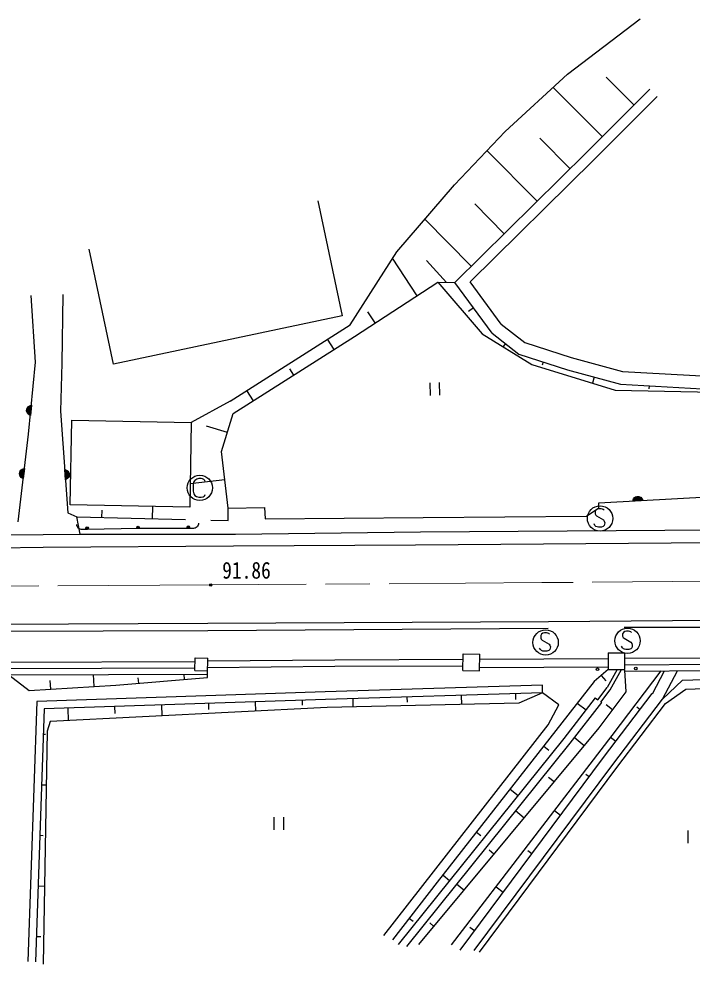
# Model space of a CAD drawing. Units: millimetres, scale not verified. Extents: x 40000 to 680000, y 20000 to 380000.
# Drawn here: x 211287 to 264150, y 243592 to 317865 of the extents above; entities that cross this region are included whole.
import ezdxf
from ezdxf.enums import TextEntityAlignment as Align

# ---------------------------------------------------------------- set-up
doc = ezdxf.new("R2010")
doc.units = ezdxf.units.MM
doc.header["$LTSCALE"] = 1000
doc.linetypes.add('CHAIN', pattern=[18.5, 12, -1.5, 3.5, -1.5])
doc.layers.add('M-BGD', color=7, linetype='Continuous', lineweight=25)
doc.layers.add('M-BMK', color=2, linetype='CHAIN', lineweight=13)
doc.styles.add('ＭＳ ゴシック', font='')
doc.styles.get('ＭＳ ゴシック').set_extended_font_data('MS Gothic')

msp = doc.modelspace()

# ---------------------------------------------------------------- linework, layer by layer
at = {"layer": 'M-BGD'}
for p, q in [((254364, 313526), (260080, 317865)), ((249466, 309030), (254364, 313526)), ((259596, 311089), (257412, 313277)), ((257104, 308602), (253228, 312484)), ((255858, 307358), (260842, 312333)), ((256422, 306790), (261407, 311767)), ((245487, 304837), (249466, 309030)), ((254565, 306082), (252195, 308483)), ((251980, 303530), (248038, 307524)), ((245515, 297150), (255858, 307358)), ((246726, 297193), (256422, 306790)), ((240962, 299572), (245487, 304837)), ((234766, 303580), (236684, 294536)), ((249394, 300978), (247079, 303324)), ((246808, 298426), (243157, 302126)), ((218720, 290727), (216802, 299771)), ((237297, 293835), (240962, 299572)), ((242549, 296102), (240631, 299054)), ((244852, 297159), (243292, 298868)), ((237628, 292905), (244190, 297168)), ((244190, 297168), (247675, 293127)), ((244190, 297168), (245515, 297150)), ((248441, 293183), (245515, 297150)), ((249165, 293886), (246726, 297193)), ((212600, 290904), (212257, 296130)), ((214743, 296199), (214663, 290807)), ((246978, 295167), (246588, 294879)), ((236684, 294536), (218720, 290727)), ((239268, 293970), (238698, 294848)), ((227869, 287835), (237297, 293835)), ((249165, 293886), (251027, 292428)), ((228113, 286847), (237628, 292905)), ((236042, 291895), (235525, 292707)), ((247675, 293127), (251564, 290717)), ((248441, 293183), (250550, 291532)), ((249495, 292357), (249306, 292116)), ((251027, 292428), (254665, 291246)), ((250550, 291532), (254379, 290287)), ((254665, 291246), (258677, 290160)), ((212049, 285240), (212600, 290904)), ((214663, 290807), (214557, 287042)), ((251564, 290717), (258110, 288690)), ((252465, 290909), (252381, 290652)), ((232871, 289876), (232560, 290364)), ((254379, 290287), (258516, 289167)), ((256448, 289727), (256317, 289245)), ((258677, 290160), (272734, 289363)), ((243555, 289272), (243572, 288273)), ((244340, 288286), (244322, 289286)), ((258516, 289167), (272058, 288400)), ((260773, 289039), (260760, 288796)), ((229699, 287857), (229181, 288670)), ((258110, 288690), (272055, 288395)), ((212049, 286789), (212113, 287444)), ((212166, 287471), (212096, 286754)), ((212144, 286729), (212218, 287486)), ((227869, 287835), (224826, 286150)), ((211946, 287279), (211917, 286982)), ((211958, 286886), (212005, 287368)), ((212060, 287413), (212003, 286833)), ((214557, 287042), (215124, 279048)), ((227204, 283883), (228113, 286847)), ((215319, 279672), (215444, 286327)), ((215444, 286327), (224826, 286150)), ((224826, 286150), (224700, 279494)), ((211219, 278342), (212049, 285240)), ((227659, 285365), (226018, 285868)), ((227728, 279428), (227204, 283883)), ((211395, 282316), (211360, 282021)), ((211398, 281923), (211456, 282404)), ((211512, 282447), (211442, 281870)), ((211487, 281824), (211566, 282477)), ((211619, 282503), (211533, 281788)), ((211580, 281762), (211671, 282517)), ((214933, 282436), (214987, 281678)), ((215036, 281701), (214985, 282420)), ((215037, 282393), (215083, 281737)), ((215131, 281776), (215089, 282357)), ((215143, 282313), (215177, 281830)), ((215220, 281927), (215199, 282224)), ((227466, 281655), (224735, 281334)), ((256831, 279835), (267942, 280439)), ((259508, 280030), (260267, 280071)), ((260245, 280120), (259526, 280081)), ((259553, 280133), (260210, 280168)), ((260171, 280216), (259590, 280185)), ((259635, 280237), (260119, 280264)), ((260022, 280308), (259725, 280292)), ((224700, 279494), (215319, 279672)), ((221771, 278591), (221794, 279549)), ((227717, 278447), (227728, 279428)), ((227728, 279428), (230577, 279465)), ((230577, 279465), (230622, 278576)), ((255866, 278797), (256827, 279453)), ((256827, 279453), (256831, 279835)), ((215124, 279048), (215825, 278734)), ((216085, 277364), (215825, 278734)), ((215825, 278734), (224368, 278528)), ((217807, 278686), (217821, 279249)), ((230622, 278576), (243022, 278693)), ((243022, 278693), (255866, 278797)), ((220643, 277816), (216643, 277748)), ((224595, 277831), (220643, 277816)), ((226354, 278480), (227717, 278447)), ((201554, 277262), (213196, 277352)), ((213196, 277352), (216094, 277364)), ((216094, 277364), (228294, 277376)), ((228294, 277376), (242823, 277559)), ((242823, 277559), (269746, 277738)), ((201422, 276245), (213190, 276342)), ((213190, 276342), (228125, 276448)), ((228125, 276448), (242419, 276532)), ((242419, 276532), (269610, 276766)), ((209691, 270310), (226112, 270373)), ((226112, 270373), (252864, 270522)), ((252864, 270522), (280141, 270745)), ((209662, 269764), (226110, 269816)), ((226110, 269816), (252845, 269987)), ((258829, 270055), (280134, 270131)), ((225101, 266656), (225122, 267655)), ((225122, 267655), (226122, 267634)), ((226095, 266373), (226122, 267634)), ((226117, 267410), (236084, 267503)), ((236084, 267503), (246165, 267542)), ((246155, 266663), (246170, 267963)), ((246170, 267963), (247470, 267949)), ((247455, 266649), (247470, 267949)), ((247465, 267554), (257565, 267607)), ((257568, 268050), (257558, 266750)), ((257568, 268050), (258881, 268039)), ((258871, 266739), (258881, 268039)), ((258878, 267620), (281220, 267719)), ((210444, 267327), (225116, 267370)), ((210454, 266828), (225105, 266870)), ((225101, 266656), (226100, 266634)), ((226106, 266909), (236088, 267003)), ((236088, 267003), (246160, 267042)), ((246155, 266663), (247455, 266649)), ((247458, 266904), (257560, 266957)), ((257558, 266750), (256456, 265797)), ((258265, 266744), (257469, 265317)), ((257558, 266750), (258871, 266739)), ((257722, 265154), (258607, 266741)), ((258967, 264991), (258872, 266698)), ((258874, 267120), (281235, 267221)), ((258876, 266620), (281225, 266719)), ((210507, 266332), (212091, 265097)), ((210546, 266328), (226095, 266373)), ((217197, 265402), (217140, 266347)), ((218899, 265504), (226089, 266117)), ((220696, 265657), (220661, 266077)), ((224292, 265964), (224257, 266368)), ((226089, 266117), (226095, 266373)), ((257007, 266273), (257370, 265853)), ((257884, 261566), (261711, 266633)), ((261038, 264835), (261981, 266634)), ((261835, 264417), (263000, 266639)), ((261835, 264417), (263404, 265898)), ((263404, 265898), (281260, 266549)), ((212091, 265097), (218899, 265504)), ((213793, 265199), (213752, 265882)), ((252391, 265510), (235349, 264978)), ((256456, 265797), (244137, 250026)), ((252410, 264910), (252391, 265510)), ((256757, 264356), (257469, 265317)), ((262060, 264072), (263661, 265207)), ((263661, 265207), (280828, 265833)), ((235349, 264978), (212694, 264229)), ((252410, 264910), (235369, 264379)), ((237499, 264445), (237519, 263812)), ((241759, 264578), (241772, 264174)), ((246019, 264711), (246042, 263997)), ((250280, 264844), (250294, 264391)), ((252410, 264910), (250536, 264094)), ((253687, 263957), (252410, 264910)), ((256550, 264516), (254079, 261321)), ((256550, 264516), (256757, 264356)), ((256847, 262161), (258967, 264991)), ((256994, 264173), (257722, 265154)), ((257203, 259816), (261024, 264857)), ((257923, 259276), (261835, 264417)), ((212694, 264229), (211977, 243796)), ((235369, 264379), (213274, 263648)), ((235483, 263768), (213740, 262648)), ((215116, 263709), (215148, 262720)), ((218798, 263831), (218816, 263278)), ((222480, 263952), (222509, 263099)), ((226163, 264074), (226178, 263603)), ((229845, 264196), (229869, 263478)), ((233528, 264318), (233540, 263928)), ((250536, 264094), (235483, 263768)), ((252837, 262397), (253687, 263957)), ((257025, 264149), (254550, 260949)), ((255138, 264105), (255820, 263573)), ((256994, 264173), (257025, 264149)), ((257907, 263576), (257402, 263955)), ((258243, 259036), (262060, 264072)), ((260079, 263581), (259823, 263776)), ((213274, 263648), (212577, 243775)), ((213740, 262648), (213504, 261894)), ((239950, 245842), (252837, 262397)), ((213504, 261894), (213196, 243592)), ((213205, 261661), (213382, 261654)), ((242696, 245140), (256847, 262161)), ((245265, 245093), (257884, 261566)), ((254079, 261321), (241073, 245144)), ((254550, 260949), (241715, 244986)), ((252501, 260721), (252905, 260406)), ((255668, 260743), (254890, 261389)), ((258162, 261071), (257748, 261388)), ((245940, 244689), (257203, 259816)), ((247035, 244652), (257923, 259276)), ((247451, 244541), (258243, 259036)), ((256077, 258304), (255813, 258501)), ((253309, 257906), (252875, 258267)), ((213065, 257686), (213433, 257673)), ((249864, 257338), (250486, 256853)), ((250951, 255069), (250274, 255632)), ((253824, 255278), (253342, 255637)), ((231316, 255145), (231317, 254145)), ((231316, 255145), (231317, 254145)), ((232084, 254145), (232084, 255145)), ((232084, 254145), (232084, 255145)), ((263816, 254093), (263816, 253093)), ((212926, 253712), (213190, 253702)), ((247227, 253955), (247570, 253688)), ((248592, 252232), (248214, 252546)), ((251572, 252253), (251258, 252487)), ((244590, 250571), (245110, 250166)), ((212786, 249737), (213299, 249719)), ((244137, 250026), (240635, 245496)), ((246234, 249395), (245650, 249880)), ((249319, 249227), (248754, 249648)), ((241954, 247188), (242235, 246969)), ((243875, 246558), (243553, 246826)), ((247066, 246202), (246703, 246473)), ((212647, 245762), (212998, 245750))]:
    msp.add_line(p, q, dxfattribs=at)
for points in [[(212192, 286704), (212103, 286745), (212030, 286799), (211950, 286885), (211911, 286977), (211890, 287073), (211902, 287197), (211941, 287287), (211997, 287370), (212092, 287439), (212175, 287480), (212269, 287501)], [(211628, 281737), (211540, 281779), (211468, 281834), (211390, 281922), (211353, 282015), (211334, 282112), (211349, 282235), (211390, 282325), (211448, 282407), (211545, 282474), (211628, 282512), (211723, 282531)], [(214882, 282452), (214976, 282427), (215057, 282387), (215151, 282315), (215205, 282231), (215241, 282139), (215250, 282015), (215227, 281919), (215185, 281828), (215103, 281744), (215028, 281691), (214939, 281654)], [(259491, 279979), (259518, 280073), (259560, 280153), (259633, 280245), (259718, 280298), (259810, 280333), (259934, 280340), (260030, 280315), (260120, 280272), (260203, 280188), (260255, 280113), (260290, 280023)]]:
    msp.add_lwpolyline(points, close=True, dxfattribs=at)
for points in [[(225922, 281496), (225880, 281590), (225809, 281659), (225713, 281712), (225598, 281740), (225403, 281737), (225248, 281704), (225090, 281591), (224998, 281450), (224961, 281249), (224970, 280759), (225013, 280550), (225091, 280426), (225237, 280324), (225418, 280287), (225608, 280290), (225753, 280308), (225827, 280354), (225896, 280420), (225925, 280491)], [(257234, 279257), (257179, 279317), (257104, 279352), (256999, 279372), (256844, 279372), (256714, 279337), (256604, 279261), (256540, 279151), (256535, 279036), (256540, 278961), (256580, 278861), (256650, 278807), (257195, 278492), (257255, 278402), (257295, 278277), (257285, 278157), (257250, 278062), (257180, 277972), (257025, 277927), (256795, 277927), (256695, 277942), (256600, 277986), (256520, 278061), (256450, 278176)], [(216643, 277748), (216243, 277741), (216163, 277747), (216091, 277766), (216018, 277805), (215957, 277852), (215904, 277917), (215865, 277984), (215843, 278066), (215836, 278134)], [(225393, 278234), (225385, 278160), (225362, 278078), (225318, 277998), (225272, 277946), (225208, 277893), (225135, 277857), (225065, 277839), (224995, 277833), (224595, 277831)], [(252960, 269509), (252905, 269569), (252830, 269604), (252725, 269624), (252570, 269624), (252440, 269589), (252330, 269514), (252265, 269404), (252260, 269289), (252265, 269214), (252305, 269114), (252375, 269059), (252920, 268744), (252980, 268654), (253020, 268529), (253010, 268409), (252975, 268314), (252905, 268224), (252750, 268179), (252520, 268179), (252420, 268194), (252325, 268239), (252245, 268314), (252175, 268429)], [(259391, 269644), (259335, 269704), (259260, 269739), (259155, 269759), (259000, 269759), (258870, 269724), (258761, 269649), (258696, 269539), (258691, 269424), (258696, 269349), (258736, 269249), (258806, 269194), (259351, 268879), (259411, 268789), (259451, 268664), (259441, 268544), (259406, 268449), (259336, 268359), (259181, 268314), (258951, 268314), (258851, 268329), (258756, 268374), (258676, 268449), (258606, 268564)]]:
    msp.add_lwpolyline(points, dxfattribs=at)
for centre, radius in [((225490, 281013), 995), ((256925, 278612), 995), ((216641, 277847), 99.5), ((216641, 277847), 88), ((216641, 277847), 76.5), ((216641, 277847), 64.5), ((216641, 277847), 53), ((216641, 277847), 39), ((216641, 277847), 27), ((216641, 277847), 15.5), ((216641, 277847), 3), ((220641, 277915), 99.5), ((220643, 277915), 99.5), ((220641, 277915), 88), ((220643, 277915), 88), ((220641, 277915), 76.5), ((220643, 277915), 76.5), ((220641, 277915), 64.5), ((220643, 277915), 64.5), ((220641, 277915), 53), ((220643, 277915), 53), ((220641, 277915), 39), ((220643, 277915), 39), ((220641, 277915), 27), ((220643, 277915), 27), ((220641, 277915), 15.5), ((220643, 277915), 15.5), ((220641, 277915), 3), ((220643, 277915), 3), ((224594, 277930), 99.5), ((224594, 277930), 88), ((224594, 277930), 76.5), ((224594, 277930), 64.5), ((224594, 277930), 53), ((224594, 277930), 39), ((224594, 277930), 27), ((224594, 277930), 15.5), ((224594, 277930), 3), ((226350, 273385), 99.5), ((226350, 273385), 3), ((252650, 268864), 995), ((259081, 268999), 995), ((256720, 266761), 100), ((259727, 266823), 100)]:
    msp.add_circle(centre, radius, dxfattribs=at)
at = {"layer": 'M-BMK'}
for p, q in [((226350, 273385), (204057, 273275)), ((252352, 273566), (226350, 273385)), ((268305, 273691), (252352, 273566))]:
    msp.add_line(p, q, dxfattribs=at)

# ---------------------------------------------------------------- texts
at = {"layer": 'M-BGD', "style": 'ＭＳ ゴシック', "width": 0.85}
msp.add_text('91.86', height=1320, rotation=0.03, dxfattribs=at).set_placement((227250, 273485), align=Align.BOTTOM_LEFT)

doc.saveas('drawing.dxf')
